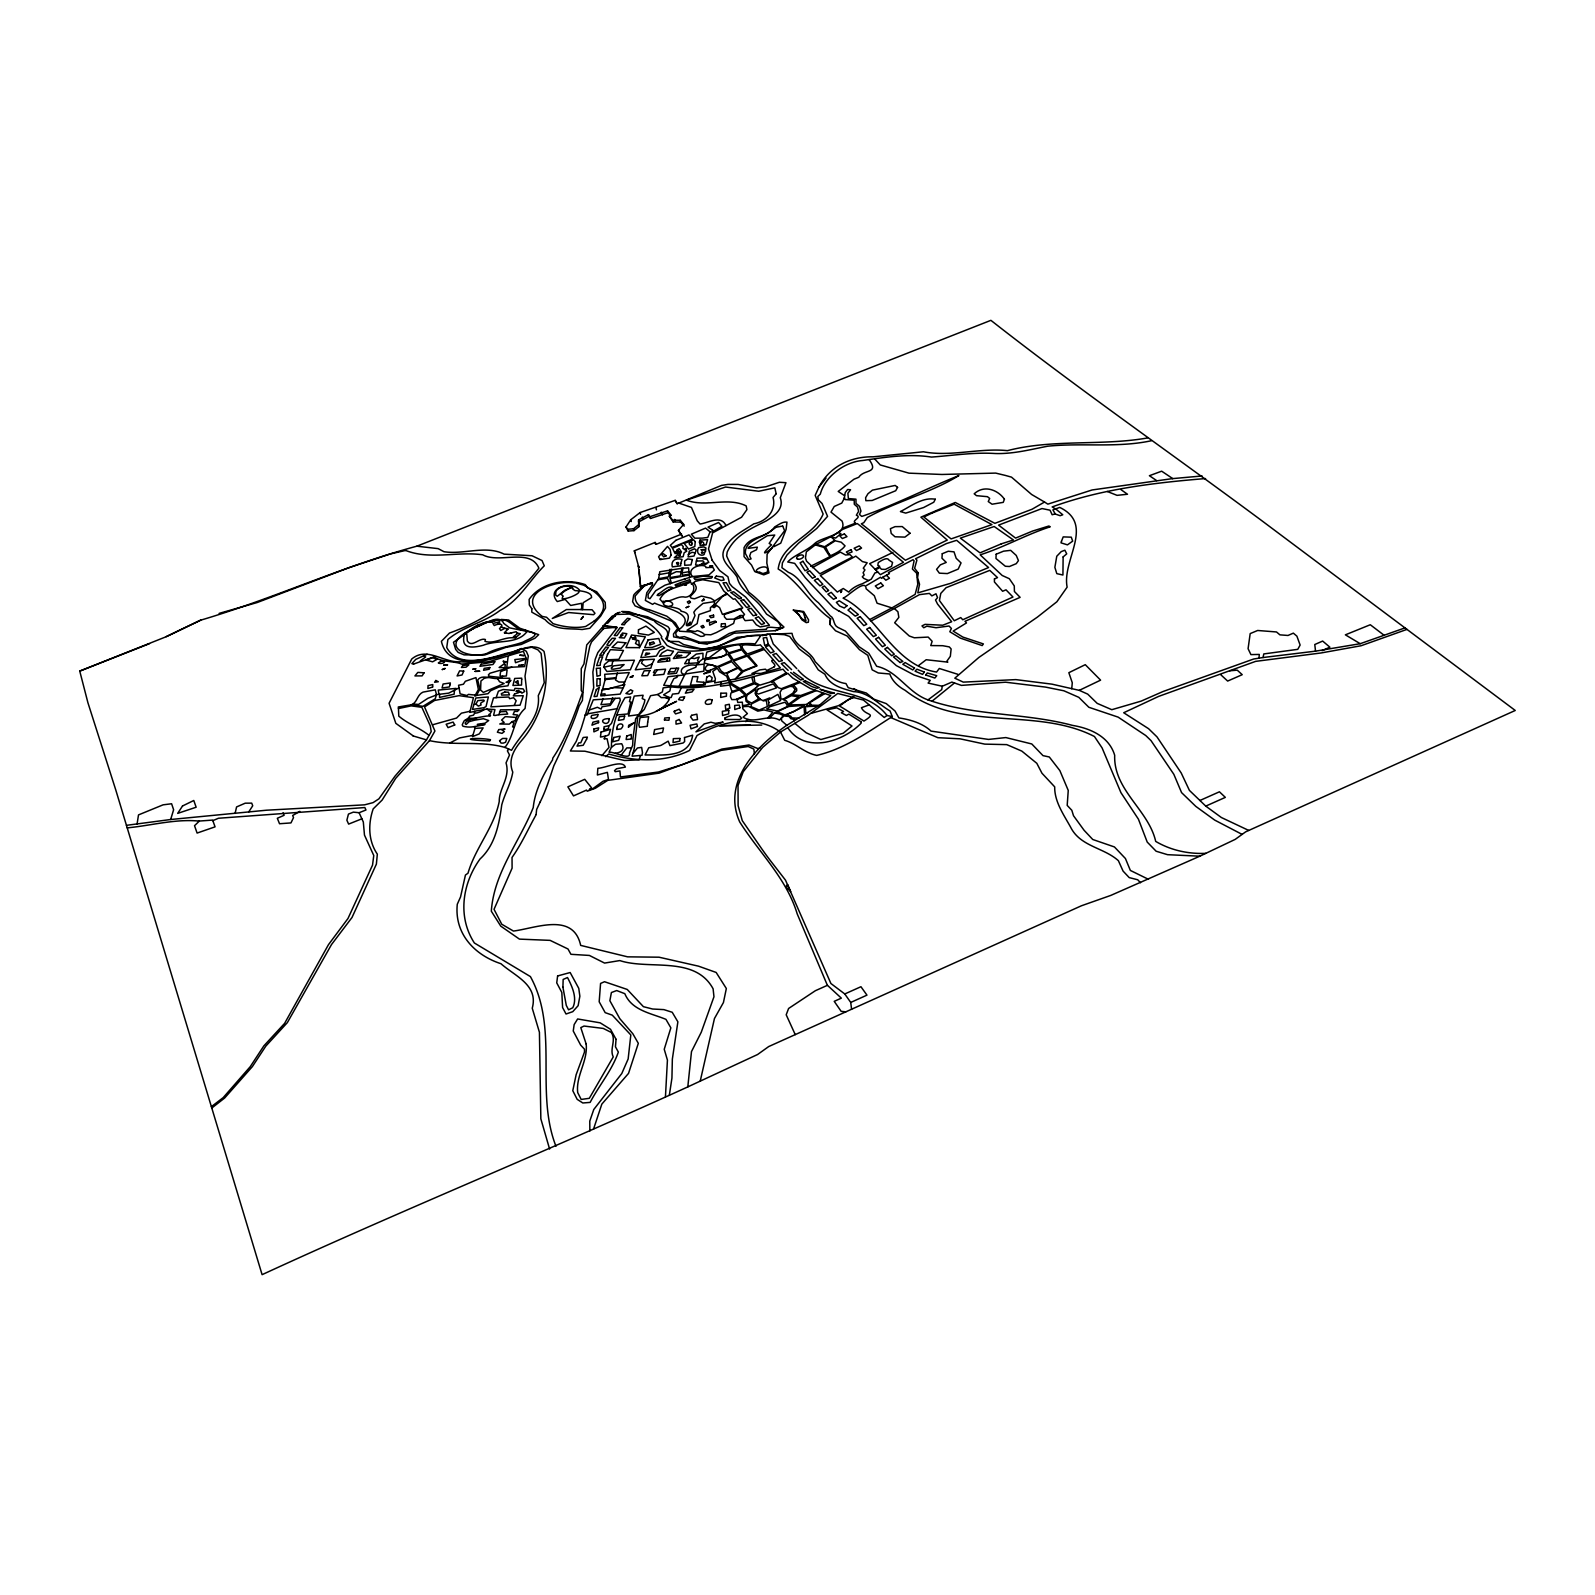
<?xml version="1.0" encoding="UTF-8"?>
<svg xmlns="http://www.w3.org/2000/svg" width="1595" height="1595" viewBox="0 0 1595 1595"><rect width="100%" height="100%" fill="white"/><g stroke="black" fill="none" stroke-linecap="round" stroke-linejoin="round"><path stroke-width="1.5" d="M508.107 656.761L506.751 667.468L524.576 666.59L526.151 658.356L523.379 651.298L488.967 661.706L461.513 664.098C455.951 661.068 441.257 662.463 434.119 656.841L413.524 664.098M695.241 552.887L694.024 556.037L688.083 556.894L689.299 551.192L694.403 548.78L696.158 549.916L695.241 552.887L692.011 552.289L688.163 554.442M729.732 679.988L727.061 674.047L728.676 672.273L738.166 668.165L741.775 671.654L735.435 678.991L714.64 682.919L715.377 678.732L712.786 671.415L717.232 668.185L719.544 671.794L726.662 676.22L728.257 680.307M439.642 694.523L439.502 697.414L454.096 694.244L454.555 689.877M665.454 1096.702L667.428 1060.077L664.238 1049.271L670.857 1027.838L665.932 1019.345C651.019 1013.204 631.72 1010.472 624.821 993.685L616.707 990.555L611.403 992.529L609.868 1000.723L619.817 1018.687L632.836 1033.759L638.319 1043.329L628.53 1073.395L601.833 1104.119L593.519 1129.14M1259.033 658.017L1259.272 654.428L1250.919 654.608L1248.087 648.706L1250.181 633.594L1257.657 630.484L1276.498 631.959L1279.908 634.85L1288.002 635.468L1293.346 633.135L1296.894 636.166L1300.124 645.058L1297.772 649.344L1263.798 653.93L1263.041 657.519L1253.65 659.014L1162.994 691.532L1141.083 701.142L1111.815 709.695L1097.22 703.395L1087.69 694.104L1079.277 690.356L1051.962 684.155L1015.836 679.61L963.28 682.122L954.807 678.194L978.911 657.419L1037.328 617.165L1056.867 601.774L1067.135 587.159C1061.712 559.825 1095.366 524.516 1059.738 507.429L1052.899 509.882L1055.292 514.049L1060.157 515.703L1062.788 514.786L1055.631 508.885M684.654 674.884L668.046 676.739L663.719 685.332L679.031 686.368L684.654 674.884L681.623 672.99C678.234 664.636 699.288 662.962 695.839 667.208L687.266 670.717L684.694 674.406M677.416 503.741L675.183 500.371L640.113 512.553L630.743 519.751L625.978 527.068L628.251 531.075L633.993 530.617L638.758 526.809L638.638 519.87L648.467 514.647L650.601 518.435L668.066 512.693L670.578 515.663M638.758 526.809L638.638 519.87M682.002 572.864L682.66 575.257L689.499 574.16L688.92 571.688L682.002 572.864L683.079 568.219L688.581 567.86L688.92 571.688M670.259 574.599L669.98 577.589L680.407 575.855L681.882 568.298L683.079 568.219M763.287 648.268L760.396 644.839C751.863 647.411 732.903 639.196 747.337 654.03L763.287 648.268L780.374 667.926L761.074 673.389L751.923 673.469L759.798 669.92L765.48 669.182L766.716 670.538L773.894 667.049M1071.74 688.761L1072.279 682.76L1068.849 672.691L1085.278 664.676L1100.59 680.148L1079.277 690.356M516.242 717.451L515.125 721.02A3.03 1.794 -12.6 0 0 511.536 722.176L509.244 724.15L499.773 723.99L504.179 722.455L501.627 720.023L505.276 716.614L516.242 717.451L517.777 715.038L513.131 714.52L514.487 711.37L517.358 711.43L519.153 709.695L500.491 709.835L498.896 714.7L494.948 715.517L493.613 715.218L494.948 709.576L487.093 709.037L474.552 711.191C472.618 716.514 486.635 708.858 483.863 709.296M1156.634 480.593L1149.417 475.709L1161.658 471.183L1172.724 478.58L1092.116 489.964L1047.855 504.14L1044.526 502.026L1032.105 509.224L994.881 523.339L955.285 502.465L920.893 517.179L947.251 540.067L905.402 560.224C889.97 548.241 877.051 535.681 861.32 523.798L863.792 522.682L867.301 517.538C896.829 501.169 930.124 493.194 958.874 475.569C926.894 488.329 894.456 505.137 861.739 516.441L859.486 514.427L860.961 511.118L859.506 506.393L855.997 503.402L855.957 499.175L848.38 498.557L847.882 493.254L850.574 489.745L847.603 489.505L845.23 492.596L844.293 498.298M149.511 643.642L79.75 671.096L87.924 702.757L115.757 789.904L262.098 1274.664C402.997 1209.708 546.746 1151.351 687.804 1086.893L691.492 1051.583L701.282 1032.184L713.962 996.755L713.105 988.8C694.822 955.186 649.065 970.298 619.797 960.569L604.585 963.081L589.392 955.445L570.93 954.308L567.999 948.985L550.115 940.372L519.432 939.116L500.77 926.137L491.32 911.204C493.892 872.724 519.472 841.941 533.248 807.548C534.863 790.841 543.476 774.014 552.528 759.918L552.827 758.064C566.484 737.927 574.16 714.979 582.534 692.489L581.218 690.515L581.258 668.624L583.989 663.879L586.741 644.898L612.221 616.109L614.075 616.089L607.695 623.246M536.119 814.407L536.638 809.462L540.226 801.866M844.293 498.318L841.761 503.103L834.245 506.472L830.995 512.115L842.06 521.067C848.101 535.402 821.824 536.618 814.766 543.476C806.93 550.973 793.871 555.1 787.731 561.978L794.689 563.374L805.335 577.789L833.308 607.615L839.349 611.363M861.24 721.857L861.101 723.233C842.499 742.413 804.697 753.837 787.711 727.579M692.31 576.573C684.993 566.384 706.386 562.816 705.927 567.621L712.865 567.341L714.341 570.033L708.958 574.918L692.31 576.573L664.995 585.186L655.704 590.708L649.943 598.723L648.168 597.846L648.108 594.297L658.595 578.726L659.792 571.768L681.882 568.298M736.431 699.228L745.363 695.4L739.422 689.857L730.909 693.008L730.41 696.676L731.806 699.627L737.169 699.487L737.747 702.478L742.313 702.159L742.791 708.718L747.397 713.583L743.091 717.192C754.196 724.708 767.853 713.503 779.536 720.083L783.444 715.557L780.174 714.022L774.552 713.025L769.428 718.109M829.739 624.283L830.556 618.72L829.739 624.283L835.541 630.783L847.204 636.026L859.446 649.663L867.78 655.326L872.166 669.84L878.287 672.97L889.811 673.987A67.907 38.858 -10.8 0 0 905.162 690.336C959.273 732.863 1035.534 706.226 1094.449 736.511L1102.085 747.915L1120.946 792.675L1138.431 819.192L1147.224 842.08L1156.136 851.232L1167.54 854.681L1199.819 856.196L1235.228 839.369L1245.635 831.852L1515.25 710.473L1261.804 520.688C1171.647 453.718 1079.356 389.718 990.894 320.336L416.853 546.188C343.244 565.886 273.822 598.623 200.791 620.136L166.538 636.584L79.75 671.096M691.552 657.898L694.224 658.615L699.208 657.08L697.533 660.39L698.789 662.742L684.654 663.719L687.286 659.513L689.259 659.552L696.257 654.109L702.956 653.252L702.956 658.815L698.57 662.324M957.977 674.346L939.295 668.484L936.584 672.053C893.439 665.274 877.489 614.912 843.117 598.165C848.002 596.43 865.925 577.988 866.105 588.754L874.319 595.713L877.071 603.209L891.944 607.894L915.131 594.377L917.783 584.249L916.646 573.183L912.4 569.056L914.095 560.762L913.038 559.705L888.415 572.605L889.412 573.642L882.813 577.191L885.823 580.221L889.452 578.267L886.441 575.237M669.342 1095.207L671.934 1078.1L672.352 1059.1L677.875 1021.817L672.213 1012.267L663.879 1009.615L652.614 1009.017L643.423 1006.684L627.234 989.458L604.505 981.722L600.577 983.437L599.182 1001.78L605.183 1012.646L612.281 1015.158L630.822 1034.956L628.151 1058.98L621.791 1073.515L593.779 1109.482L589.771 1121.106L589.851 1131.014M942.246 686.209L941.728 689.618L927.991 699.906C907.655 692.629 897.865 670.977 876.652 666.271L868.757 653.232L859.207 646.812L845.37 631.062L837.873 627.393C832.909 624.961 834.803 618.122 830.197 615.869L818.434 602.711C806.731 594.018 801.448 577.47 788.428 572.386L781.929 567.7L782.427 562.836L786.993 555L798.636 543.097L816.68 528.503L827.566 516.361L822.083 503.522L818.275 499.733L817.816 496.504L820.308 494.091C824.814 476.825 844.174 461.912 862.716 460.496C885.444 457.187 908.552 453.538 931.5 457.067C952.693 455.552 973.847 452.143 995.101 453.518C1013.303 454.116 1030.37 449.531 1047.736 446.201C1082.128 442.712 1117.297 448.075 1151.371 440.738M648.746 639.774L647.69 640.871M702.976 545.37C706.146 542.16 699.408 540.107 701.082 542.938L700.065 545.61L706.067 544.872L707.602 539.628L699.746 540.187L699.726 543.835M818.075 706.087L805.355 706.665L805.814 712.606L807.648 712.905M603.947 667.208L604.445 664.517L608.792 660.948L634.431 660.23L630.344 669.78L606.897 671.475L603.947 667.208L611.902 665.474L612.839 660.769M786.754 673.608L783.005 669.242C746.32 677.536 708.399 691.592 670.697 686.807L669.9 690.954L663.56 694.822L669.581 697.613L671.176 697.474L672.532 694.104L678.573 693.466L681.244 687.983M721.199 682.7L720.481 686.209L729.792 685.013L732.145 692.15M705.389 658.635L706.824 652.096L713.443 650.182L736.092 644.918L740.1 644.878L741.276 649.085L728.716 652.853L724.509 647.829M700.225 1081.131L714.46 1018.507L723.432 1002.537L726.343 988.521L716.155 972.452L698.53 966.171L659.034 957.199L627.593 956.841L580.68 945.396C573.363 911.901 535.86 928.19 513.45 931.061L501.767 924.243L494.031 909.329L512.095 868.178L512.035 857.432C521.485 844.174 528.443 828.423 536.099 814.746M235.103 813.41L236.578 806.93L245.231 803.182L251.711 803.142L252.728 805.754L248.66 812.034M689.459 577.809L689.499 574.16M602.132 690.117L600.737 695.859L620.196 694.104L624.881 684.375L607.396 689.199L602.691 688.9L602.132 690.117L613.836 687.585L622.548 688.043M670.059 569.295L668.425 576.832L658.595 578.726M633.235 753.119L637.462 747.955L641.649 747.397L642.466 752.621L642.027 755.292L632.099 756.209L634.272 748.434L637.801 716.275L644.24 709.476L650.561 695.699L657.698 694.483L662.384 691.951L663.141 687.904L670.697 686.807M773.655 546.786L780.733 543.177L786.096 529.361L786.973 522.123C782.686 521.366 778.32 524.974 774.652 526.928C766.936 538.372 750.627 535.182 744.048 547.643L744.048 556.635L751.564 565.128L754.734 571.548L763.746 574.858L768.969 572.884L766.836 563.115L767.115 554.163L784.6 530.736L782.766 526.191M487.093 709.037L489.765 711.25L491.758 710.991L490.044 713.882C486.196 715.577 492.277 714.241 489.924 716.334C487.95 714.261 465.899 721.957 469.508 716.135L473.456 715.158L474.493 713.463M608.652 726.144L611.463 723.432L620.295 700.285L619.737 698.092L593.28 699.846L587.06 715.019L584.747 715.198M794.131 720.86L794.47 719.524L790.861 718.707L789.086 716.494L784.202 715.916L781.45 718.029L781.63 720.761L786.813 725.306L819.651 705.07L830.756 695.579L810.3 688.502L792.715 678.054L787.83 673.329L771.382 681.962L773.774 681.962L778.2 687.585L781.211 688.741L799.175 681.843M602.691 688.9L605.143 679.57L604.684 674.306L629.247 672.572L623.186 685.072M691.373 584.308L695.44 581.318L702.717 579.743L718.827 582.614L723.711 590.928L733.321 599.241L735.016 598.803L742.732 607.894L740.658 609.669L744.526 614.434L742.512 616.767L745.124 620.654L752.661 619.996L756.369 624.821L760.157 626.935L769.428 625.28L745.543 596.949L732.264 586.741L729.473 583.391L727.938 576.772L719.664 570.532L712.148 560.284M671.714 569.136L670.259 574.579L676.38 571.668L681.364 571.947M632.138 702.518L629.467 701.66L630.623 696.935L625.021 697.693C615.929 712.347 611.304 729.992 611.443 747.277L609.011 752.202C614.753 751.584 630.882 761.034 629.467 753L632.677 745.244L632.956 738.625A40.692 9.171 82.5 0 0 633.115 737.269L635.627 718.847L641.389 710.632L644.38 702.597L644.938 699.866L642.207 698.57L643.124 695.241L634.212 696.098L628.51 716.035L637.621 714.799M666.889 661.187L667.647 658.536L658.715 660.45L657.798 662.224L669.82 660.968L669.661 657.858L660.729 658.835L659.971 660.29M617.424 672.851L616.009 677.716L605.023 678.772M630.663 702.637L628.011 713.922L616.747 714.979M688.641 663.679L689.259 659.552M126.444 825.333L170.665 819.511L173.616 809.742L171.602 803.76L163.089 804.837L138.506 814.905L137.09 823.937M641.27 659.832L639.755 661.028M640.472 755.651L639.097 759.838L624.482 760.496L584.867 751.205L570.372 750.986L576.254 741.376L581.278 728.257L593.699 687.744L592.861 672.053L595.194 659.333L597.846 652.554L617.265 627.353L603.887 625.519L613.377 616.109M612.62 697.653L610.426 703.834L600.936 704.651L603.129 698.65M496.145 697.653L498.418 691.173L503.143 689.518L514.148 690.456L514.946 688.362L523.12 688.861L524.715 691.452L522.004 693.107L518.554 690.436L515.943 691.273L521.565 692.389M642.885 659.513L641.509 663.221L645.915 666.531L652.076 663.939L654.428 659.213L640.253 660.051L635.269 669.82L650.88 668.126L652.076 663.939M580.999 609.629L592.044 609.729L594.975 613.278L593.599 614.693L568.598 612.54L552.309 618.461L566.384 609.549L581.039 609.529L581.816 607.476L581.497 603.309L570.651 605.482L565.208 599.401L557.293 601.554C545.031 587.857 572.605 579.463 580.062 590.888C583.929 591.366 592.263 592.802 591.566 597.587L583.172 602.711L582.594 609.629M604.226 738.804L605.303 736.112M777.722 621.512C788.149 633.594 766.697 623.386 766.437 629.267L736.132 631.221L729.214 633.454L718.069 640.073L711.729 641.868L700.045 642.287L684.355 636.664L679.35 637.422L676.22 635.847L675.742 632.856L678.991 628.948L675.443 623.007L666.83 616.208L649.285 609.709M514.387 705.07L516.162 700.743L513.61 697.713L509.622 698.69L508.805 697.035L498.099 697.434L493.493 697.932L490.861 706.864L520.05 705.189L523.26 695.699L513.311 695.879L514.587 693.965M633.315 639.176L636.106 638.259L635.089 636.824L632.338 638.837L638.877 640.791L639.416 647.65L625.958 647.59L631.54 635.029L645.337 636.804L639.416 647.65M621.312 754.953L626.835 747.876L630.783 747.915M677.855 675.263L676.978 677.337L673.768 678.672L670.199 685.89M703.435 557.951L703.036 558.868L706.944 559.267M604.326 695.54L605.063 693.805L601.355 694.204M636.804 640.512L635.468 643.463L638.299 645.098M754.096 677.357L754.874 682.481L759.958 685.112L769.627 682.182L786.255 672.851M826.031 478.061L818.973 487.073L815.165 495.387L823.14 514.029C813.629 536.897 781.65 542.679 778.181 568.996C799.255 581.776 810.619 604.804 830.457 618.76M614.434 616.627L616.966 613.517A14.714 12.202 -36.1 0 1 619.179 612.52L620.116 612.241M804.638 714.859L804.059 706.485L785.478 715.318L790.522 716.035L792.057 717.929L798.896 718.189M816.221 690.635L800.61 696.995L789.166 704.97L788.409 706.505L804.219 705.389L793.752 711.629L784.939 714.899L777.403 711.829M676.4 668.265L670.697 668.464L667.886 674.087L676.42 673.309L678.732 668.006L676.4 668.265L674.665 671.774L668.963 671.914M657.359 670.02L653.471 675.383L663.839 674.366L665.554 669.222L654.827 670.04L653.412 672.611L655.086 672.572M475.31 695.101L468.452 694.383L466.976 695.54L460.118 693.845L458.562 685.252L463.407 684.235L465.361 681.264L475.948 677.596L478.38 689.518L474.772 696.078L476.526 695.4L479.975 688.9L477.702 680.108C482.069 672.751 495.547 681.583 501.229 677.396L502.923 676.3L500.072 675.841L500.531 671.734L504.199 670.139L503.661 669.262L489.964 673.23L488.389 674.904L489.226 676.3L501.069 677.456M615.172 698.351L610.167 705.429L602.013 706.784L601.155 709.077L597.407 707.283L588.934 710.154M605.681 756.688L608.752 753.996C634.85 761.672 664.597 762.809 689.558 750.447L696.995 735.554C721.917 720.741 755.591 714.002 780.513 732.045L784.72 740.299C796.383 743.749 804.578 752.96 816.7 755.412C844.652 748.972 868.577 731.686 892.243 716.574L890.09 711.011C878.366 704.133 868.139 692.011 853.544 691.632C843.057 688.721 829.898 685.75 824.894 674.266L818.255 669.84L810.001 657.04L799.075 648.806L789.684 636.445L784.321 634.67L769.548 633.853L773.236 643.961L796.742 668.624M620.854 635.508L622.509 633.036L626.835 633.693L624.323 638.04L619.259 637.621L623.107 634.95L621.233 634.79M652.455 584.787C654.249 578.128 635.029 591.785 633.674 595.274L632.617 601.634L635.069 605.881L672.253 621.452L677.676 628.47L673.469 634.012L673.648 636.883L690.735 640.034L699.188 643.164L707.402 643.742L718.547 640.991L734.039 633.215L775.29 630.663L784.002 627.074C771.681 615.969 762.111 601.833 748.753 592.243C742.154 579.503 731.985 569.315 726.642 555.897L727.2 552.049C734.976 535.382 750.647 528.683 766.098 520.987C774.273 515.863 784.301 509.024 780.294 497.72L785.956 482.687L779.397 482.268L765.879 486.774L756.568 487.851L738.126 484.441L727.918 484.401L721.438 485.418L678.613 503.183M652.435 584.807L646.812 592.702L645.357 600.418L652.634 604.365L654.548 603.07C664.776 608.154 698.889 614.115 679.191 629.507L679.41 631.201L691.074 631.959L700.723 636.405C709.416 636.385 701.222 631.341 697.174 630.643L695.28 631.58L687.066 630.204L697.155 623.605L698.989 614.534L710.413 610.626L710.393 607.615L714.221 604.605L714.52 601.614L702.956 603.408L695.679 609.689L693.805 612.261L695.021 615.57L690.974 624.742C678.154 629.686 698.052 613.975 680.985 611.224C680.447 605.621 655.286 608.014 666.271 600.876C670.259 600.278 676.858 605.083 669.262 606.399M614.613 616.527L615.63 614.474L629.467 614.055L637.322 617.165C646.713 621.133 656.741 627.951 661.825 636.844L661.207 637.761L667.049 645.516C695.54 660.35 725.486 640.692 755.153 643.921L760.735 635.767M211.796 1108.027L224.596 1098.058L252.389 1066.577L265.787 1046.16L287.359 1022.594L331.521 944.539L351.997 917.504L376.38 864.131L377.337 854.162C368.166 840.705 368.026 823.857 373.19 808.884L382.142 800.052L395.68 778.36L429.474 740.618L434.937 731.008L424.549 706.944L434.558 700.484L459.081 695.639L473.436 697.693L469.827 712.367L474.493 711.47M426.344 740.08L431.208 731.567L430.251 725.845L421.838 707.303L411.171 705.867L398.471 708.559L398.79 716.155C408.121 724.03 419.505 727.759 429.055 735.355M504.877 747.457C514.308 735.953 513.71 718.228 525.074 708.479L526.948 693.426L525.014 676.16L528.324 656.043L526.33 651.298L521.465 648.487C502.385 657.16 481.75 663.341 460.337 661.785C443.49 662.982 426.942 646.154 411.729 659.034L389.08 703.255L395.819 723.332L413.384 736.013M498.856 729.573L505.057 729.055L501.986 729.972L504.359 731.547L502.046 733.381L497.361 732.225L498.796 729.593M735.435 678.991L743.429 671.435L757.107 665.813L748.294 655.405L764.284 649.404M868.557 580.54L862.317 583.77A19.18 11.005 -20.8 0 0 848.759 592.104L843.257 588.495L837.315 592.044L820.368 575.536L855.797 556.137L862.476 561.619L867.162 562.756L863.274 568.179L864.929 569.913L863.094 572.745L864.191 574.938L862.297 576.832L863.732 578.347L868.557 580.54L871.289 579.184L874.957 572.904L877.908 572.166M773.934 667.029C777.921 664.537 768.012 660.629 773.276 659.911M786.754 725.346C755.97 746.241 721.857 781.949 739.681 821.884C759.08 852.547 786.475 878.307 797.181 913.815L827.386 985.331L815.364 990.714L788.608 1008.479L786.195 1014.779L795.247 1034.617M612.4 618.84L614.494 614.733L618.362 612.58M699.627 565.208L708.858 562.397L706.106 557.891L697.015 558.19L695.56 565.009L699.587 565.268L704.073 562.237L702.936 560.882L696.377 561.061M665.952 697.832L668.624 698.849L669.581 697.613L661.247 697.633L657.698 694.483M818.973 487.073C829.579 466.597 850.534 456.389 873.043 456.828L923.445 451.784C950.7 457.027 979.41 447.756 1007.442 450.647C1053.258 438.784 1101.367 446.121 1147.563 437.947M540.246 801.846C545.889 790.661 549.737 777.822 553.844 765.759C563.155 746.261 572.525 726.064 579.085 706.067L582.414 700.404L584.508 671.993L589.831 646.095L591.486 642.007L603.747 628.51L602.99 626.137M776.147 493.832L773.057 497.481C776.566 510.739 766.338 521.445 753.797 523.838C742.752 531.275 730.63 536.478 724.25 549.079C718.767 561.101 731.945 568.358 737.149 577.151C740.06 590.509 753.478 596.689 761.234 606.618L766.577 614.115L777.343 621.233M678.433 530.377L682.062 535.96L678.433 530.377L683.657 524.336L680.228 520.269L672.711 520.189L669.322 516.142L671.336 515.345L667.567 510.878L650.102 516.64M954.508 682.939L932.058 701.182M508.725 749.112L507.409 750.886L509.523 754.993L506.034 762.908C510.5 777.543 498.976 788.468 499.235 801.507C494.251 827.067 475.25 847.942 467.993 873.223L465.441 875.037L460.536 896.968L457.286 904.245C454.236 933.872 474.652 955.106 500.95 963.719C515.364 976.399 538.592 985.012 532.251 1008.219L539.429 1032.284L540.845 1118.813L549.597 1149.038M698.789 662.742L696.018 665.255M642.506 585.704L642.825 587.339L635.189 595.972C634.471 604.086 642.107 608.772 649.245 609.709M594.018 621.153C613.975 605.502 598.763 592.961 583.491 585.106L575.815 583.032M601.973 628.57L616.487 627.254M516.939 632.936L520.269 633.713L515.125 638.02C504.678 636.066 494.43 644.639 484.94 641.29L485.418 639.515C479.357 637.282 471.841 648.328 467.335 640.971L466.817 634.431L465.541 633.574C473.496 625.499 485.319 621.412 496.364 620.136M747.975 719.445L745.762 721.658M601.853 755.691L609.011 747.397L607.077 738.764L604.306 738.764M474.991 728.357L472.499 736.631L479.298 733.879L483.125 727.918L474.991 728.357L474.213 726.642C469.747 727.36 466.996 727.141 462.969 726.243L462.211 724.868L464.005 721.02L468.99 717.591M459.061 687.884L448.673 693.147L436.472 694.642M516.142 636.963L513.311 636.844L517.378 633.634L516.142 631.72L509.044 633.494L504.339 632.776L508.147 628.968L504.877 628.29L500.75 630.484L499.514 628.55C505.675 623.765 498.358 623.147 494.271 625.559L492.875 623.386L499.833 621.99L498.497 620.096L483.325 623.027M776.127 527.227L768.212 532.929M767.773 717.949L772.957 712.088L763.985 709.915L757.745 711.151L748.673 706.406L743.051 706.585M722.694 596.251L715.198 604.405L719.624 607.695L722.435 614.414L741.017 608.333M776.147 527.227L782.647 526.051M637.801 716.275C649.564 715.338 663.301 710.393 669.182 699.587L668.624 698.849M882.872 577.25L881.557 578.327L880.5 577.25L866.544 585.465M625.978 527.068L627.732 529.261L633.494 528.802L638.259 524.994M420.302 660.888L425.706 656.941L423.433 656.004M211.377 1106.671L223.18 1097.639L250.255 1066.656L263.873 1045.861L284.628 1023.352L328.47 944.659L347.989 918.481L372.532 865.128L373.768 855.498L364.477 835.102L363.321 822.003L359.094 812.732L353.352 812.134L348.448 814.088L346.873 820.209L348.627 824.097L361.866 818.813M918.6 665.534L926.197 659.732L947.809 662.124L946.932 661.108L950.341 656.323L951.138 648.966L949.304 646.912L942.665 645.696L930.742 645.576L932.158 641.33L928.19 637.083L914.334 637.781L909.309 636.026L894.675 622.768L898.842 617.365L897.925 611.782L894.376 608.532L871.029 621.013M812.393 567.641L840.346 552.109L845.589 555.02L849.975 554.601L852.368 557.054L819.85 573.801L806.572 561.181L805.475 558.071L806.312 551.85L816.142 544.274L830.855 536.737L834.743 540.187L824.715 546.746L816.142 544.274M639.136 521.665L648.966 516.441L650.601 518.435M754.256 674.286L736.431 678.872M468.252 631.082C438.784 647.351 469.369 659.453 486.774 653.491C498.118 647.271 511.716 646.354 523.1 642.067C526.29 640.014 541.682 635.009 531.454 632.238L509.602 627.872L503.821 623.466C501.508 617.644 494.57 618.9 490.024 621.093M611.443 747.277L615.57 744.247L621.711 743.749C625.36 749.849 620.774 752.621 615.271 753.259M892.243 716.574L886.999 715.477L884.248 717.471L863.473 700.085L837.754 693.486L808.087 715.338L780.513 732.045L762.649 747.397L743.23 771.741L738.026 785.557L738.126 805.674L742.273 820.628L761.932 849.078A246.268 47.252 67.5 0 0 771.262 861.759L785.498 880.141L830.915 983.517L844.772 993.964L850.733 1002.438L851.59 1009.256M722.176 648.168L708.738 657.997L702.956 658.815M743.29 615.55L740.379 615.451L733.72 619.119L726.542 619.299L724.449 616.946L724.21 614.534L740.838 608.991M788.389 706.525L774.552 713.025M468.531 630.862L488.509 621.671M475.689 627.333L484.063 623.386M722.714 596.251L727.24 594.177M593.958 621.213L585.744 626.436C575.097 628.749 562.178 626.576 553.066 623.625L546.567 617.265L542.24 616.428C514.029 594.397 554.641 579.444 574.599 582.953M767.534 533.328C758.901 538.432 744.406 541.602 745.403 553.505L748.673 559.606L751.086 558.868L749.67 556.037L750.886 552.488L756.528 549.737L757.326 547.145L748.075 548.361L748.793 547.264L767.354 535.741L774.731 535.043L769.169 543.436L771.501 544.832C763.008 552.687 761.293 556.715 772.319 547.902M831.055 536.897L835.68 538.073L840.924 533.607L838.412 532.451M299.8 811.357L292.663 815.524L293.52 817.617L290.968 822.92L279.524 823.738L277.331 818.275L284.089 815.304L283.033 812.732M466.498 632.278L463.686 634.072L464.105 635.707C461.055 649.165 472.579 648.029 483.145 645.297C497.68 639.455 517.577 644.819 527.147 631.321L525.652 630.344C515.444 631.042 511.058 619.338 501.189 619.737M484.521 623.127L487.771 621.811M678.613 502.983L691.452 507.449L697.234 520.807L700.045 524.017C708.26 523.02 720.92 514.567 725.984 525.533M411.271 704.811C417.272 702.936 416.973 694.642 423.074 692.11L435.275 689.837L436.492 694.722L435.275 698.73L422.994 706.306L411.271 704.811L398.271 706.984L398.471 708.559M839.269 611.084L848.66 616.368L878.386 649.464L896.33 665.613L914.075 674.984L930.244 680.367L928.091 683.079L942.306 686.229L951.856 682.082L961.426 685.391L1005.548 682.201L1045.463 687.086L1063.905 690.794L1078.798 697.334L1088.867 707.283L1118.135 717.132L1145.728 735.514L1150.992 740.578L1173.84 774.313L1181.576 792.615L1195.791 806.372L1214.692 820.089L1242.106 834.384M478.321 624.961L453.478 642.247L455.652 649.364L458.164 652.415L464.105 654.867L484.681 654.987L505.854 647.411L521.346 644.42L534.903 638.259L538.711 634.65L519.771 628.191L508.626 619.996L501.149 619.438M869.833 619.518L891.944 607.894M875.117 569.315L879.722 566.285L877.828 565.348L878.287 562.557C880.759 561.041 887.418 556.336 889.053 560.164L892.562 562.437L891.585 566.305L885.365 569.435L881.417 569.236L879.822 567.541L875.575 569.794M511.915 667.188L503.561 669.262M449.83 742.991L459.579 737.927L472.718 735.395M810.659 566.285L829.898 556.675L823.877 547.384L815.224 544.872M524.536 648.547L531.733 647.251L537.894 649.823L541.124 653.372L544.254 682.66L538.273 695.659C540.904 717.85 521.784 732.544 511.517 750.308L505.196 747.497C480.254 740.359 454.555 746.161 429.474 740.618M658.755 709.994L676.599 701.341L656.402 711.011M200.771 620.056L166.199 636.624M892.921 552.408L869.634 563.673L880.36 574.659L903.468 562.297C887.558 549.478 873.701 536.02 857.293 523.559L842.798 529.321L832.231 536.259M474.074 628.091L469.209 630.663M662.882 601.235C670.977 602.531 677.875 595.234 685.232 597.168C692.429 597.188 697.693 586.003 690.117 582.295C679.869 587.219 665.454 587.877 659.971 599.182L663.361 603.169M687.804 1086.893L757.585 1054.514L768.71 1046.559L1081.41 905.781L1110.738 895.433L1199.819 856.196M844.772 993.964L860.941 986.727L866.962 995.14L850.733 1002.438M1406.969 629.387L1361.053 645.756L1321.158 652.953L1255.644 661.367L1158.648 696.397L1123.697 712.746L1148.579 728.696L1156.993 736.89L1181.217 772.997L1189.411 790.382L1205.76 806.113L1225.339 797.38L1219.437 791.798L1199.918 800.491M1321.996 650.66L1329.891 647.191L1322.654 641.07L1314.778 644.52L1315.536 651.159L1360.236 643.702L1404.976 627.892M894.376 608.532L919.398 594.656L929.407 593.4L931.859 595.892L935.986 593.779L937.541 597.646L935.527 599.999L937.541 604.046L951.677 621.731L942.745 625.22L925.04 624.363L921.99 625.898L923.784 627.752L926.815 626.197L936.026 627.732L949.065 626.018L951.417 628.47L949.822 631.74L960.369 638.12L982.181 645.576L983.397 643.921L962.822 637.063L953.152 631.082L966.49 622.927L964.975 621.312L1020.122 597.347L1014.42 591.506L1014.28 585.923L1009.336 578.726L1002.198 575.476L980.187 554.841C1004.571 547.045 1026.103 534.604 1050.268 526.789L1048.892 526.011L1032.523 531.075L1015.576 538.113L998.59 525.114L1041.994 508.546L1050.028 510.201L1052.142 514.746L1055.212 513.909M728.895 681.723L729.613 683.677L738.664 689.419L731.826 691.492M212.833 820.667L218.415 818.255L364.856 807.548L365.973 809.981L359.094 812.732M760.376 747.696L758.123 748.673L748.992 745.005L721.877 749.072L681.504 764.882L658.356 772.04L620.455 776.964L619.897 770.923L615.231 771.701L614.534 770.644L616.547 768.77L625.38 767.095C622.608 759.36 605.422 768.012 597.846 768.312L597.387 774.991L607.376 772.359L608.473 779.437L603.089 781.231L592.323 789.046L589.293 789.505L591.566 787.83L584.727 779.317L567.88 786.853L573.502 795.905L586.521 790.083L587.219 791.2L595.354 788.269L607.735 780.374L659.094 773.156L721.259 750.348L748.175 746.5L753.857 749.112L754.415 753.897M843.117 527.925L855.578 523.14C850.554 520.847 862.576 517.318 856.355 515.205L858.648 511.297L857.452 507.011L854.302 504.279L854.202 500.192L845.131 499.554L844.373 497.66M737.169 699.487L745.463 695.779L746.081 701.321L749.949 704.272L742.911 705.648M427.181 654.269L415.717 659.393L411.869 663.64L413.623 664.138M674.605 552.169L678.154 550.694L678.732 552.109L675.144 553.605L672.452 548.221L681.424 544.493L683.318 546.706L682.82 548.261L686.847 551.112L684.175 552.727L683.119 556.715L674.306 557.692L677.436 554.98L676.719 552.947M775.29 630.663L783.125 627.712M763.068 700.624L766.397 700.763L767.295 706.585L759.14 710.054L751.006 706.585L751.524 703.874L760.476 699.408L756.269 695.121L758.821 698.71L751.604 703.116L746.958 700.584L746.34 697.912L747.078 695.101L756.03 689.16L755.113 693.606L758.821 698.71L763.068 700.624L769.727 697.892M726.602 593.42L714.819 600.956L710.852 598.245L701.421 596.111L694.702 598.743C682.72 597.826 699.746 592.443 695.54 585.624M639.057 569.874L640.771 588.256L638.339 565.727L638.857 567.561L634.351 550.793L655.126 542.44L656.522 544.174L681.563 534.126M571.827 587.159L564.77 590.27L557.293 596.251L555.638 595.075L555.917 591.286C559.047 586.322 567.282 585.046 572.087 587.04M669.322 516.142L673.21 522.004L680.706 522.103L682.999 524.815M465.361 719.923L476.526 718.627C474.054 717.591 461.453 722.256 466.179 724.509L469.149 721.658L474.552 720.182L483.405 718.707L488.668 720.541L485.079 723.173L477.284 724.369C476.945 725.645 496.783 722.535 474.213 726.642M436.292 695.021L427.899 698.291L418.548 704.432L413.185 704.073M854.481 697.075L848.022 699.726L839.628 706.047L863.952 721.06C877.689 712.327 865.587 716.374 861.42 707.721L869.434 704.791M518.634 649.763L522.422 649.125M405.569 550.454L390.296 553.943L348.787 567.74L257.134 602.551L219.113 613.397M499.574 711.809L506.293 711.47L507.708 714.062L498.896 714.7M699.248 542.3L700.105 540.147M713.882 668.604L716.135 667.169C705.05 658.416 700.006 676.439 713.324 668.764M506.034 628.53L507.768 629.168M853.385 696.816L838.412 705.708L810.858 713.424M514.607 693.945L518.634 692.649M800.092 682.5L791.858 685.631L794.25 685.87L796.663 688.781L796.702 690.755L792.356 694.862L800.73 695.5L815.304 690.196M659.832 559.247L661.666 559.327M782.288 660.569L779.098 661.546L772.778 654.648L776.187 653.452L782.268 660.549M432.743 724.748L456.549 718.069L461.414 713.184L470.286 711.211M652.156 583.192L640.253 586.402L652.415 583.052M762.27 635.647L768.551 634.132M510.041 633.275L511.556 632.936M768.212 634.312L737.129 637.322L718.169 646.533L702.498 649.165L683.657 644.559L678.772 641.589L668.445 641.31L667.069 639.495L669.621 628.869L667.946 626.675L647.61 616.727L622.529 611.762M740.02 644.878L742.273 644.44M526.131 659.074L515.524 662.722L514.826 659.592L526.151 658.356M490.941 621.312L495.387 620.455M488.768 677.277L484.202 678.314L480.932 681.005L480.593 690.037L483.345 692.409L504.14 683.497L499.554 681.743L497.54 678.453M824.615 693.705L810.041 702.478L811.217 705.169L819.172 705.389M714.56 681.025L705.249 682.76L705.209 684.853L698.231 686.129L679.031 686.368M689.279 575.037L670.04 578.566L671.455 583.311M621.751 611.483L628.988 611.722L654.209 620.654C657.22 626.376 673.15 628.031 665.733 638.718C673.748 645.477 687.704 647.63 698.411 648.866C720.761 650.78 737.329 633.016 759.998 635.627M1055.491 508.885L1052.162 506.931C1101.248 489.027 1153.663 482.806 1205.561 478.56M657.977 579.723L667.428 578.287L670.259 583.81M742.811 617.105L734.737 619.358L733.62 623.446L716.354 632.557L710.792 634.81L704.99 634.531M696.915 664.836L704.093 664.178L703.854 671.236L685.81 673.927M127.221 827.865C151.126 825.612 175.251 818.694 199.315 821.106M1263.041 657.519L1315.536 651.159M669.222 572.804L659.134 574.559M605.143 679.57L616.009 678.433L615.53 679.968L618.78 682.022L624.781 682.042M1172.365 478.64L1202.092 475.968M502.764 676.28L506.373 675.961L507.11 669.86L504.12 670M617.205 708.639L587.359 713.862M170.665 819.511L266.584 810.2L364.617 804.837L373.09 802.624L378.912 798.836L394.962 776.207L426.523 739.901L413.025 735.913M1229.785 670.777L1237.241 670.159L1242.226 674.685L1227.652 681.065L1220.753 674.725M763.846 635.249L767.195 634.451M508.067 653.531C487.432 659.533 448.354 671.216 441.376 641.35L449.511 633.036C486.176 619.817 515.484 598.564 538.891 568.179C530.198 547.524 499.355 563.972 482.727 554.801C457.286 551.152 429.793 560.304 404.971 550.175M509.124 680.487L510.958 680.407L509.044 682.401M750.348 725.087L719.524 725.745L761.772 725.067M511.536 722.236L514.128 722.774L512.533 726.901L513.949 727.041M699.188 643.164L707.402 643.742M1205.8 853.345C1188.315 854.122 1170.81 850.314 1155.697 841.402C1148.599 809.841 1113.43 790.203 1114.686 755.292C1109.183 736.571 1090.302 728.317 1072.578 725.406C1025.027 712.686 974.704 716.135 927.991 699.906M772.299 634.132L792.017 633.335C794.39 646.972 810.041 649.863 815.185 661.686C824.256 670.638 832.371 681.823 845.968 683.557L848.201 687.684L866.324 693.028L873.741 699.128L886.262 703.614L895.014 710.991L898.902 717.929C910.187 719.564 922.648 723.213 931.041 731.108L988.501 739.422L1005.847 737.568L1031.786 743.968L1042.99 755.631L1049.311 756.987L1059.858 770.604L1068.251 790.422L1067.195 805.395L1071.82 810.3L1073.515 815.743L1084.102 830.297L1092.754 839.488L1114.427 846.945L1125.432 858.529L1130.357 870.431L1148.48 879.323M504.618 632.816L505.854 632.936M845.868 1011.828L841.163 1011.35L834.225 1001.341L841.343 998.151L827.326 985.212M616.089 627.672L603.07 625.938M416.853 546.188L438.146 548.64L443.988 551.711C463.706 554.861 485.917 544.852 504.12 554.143L532.052 555.758L542.021 560.543L544.274 565.806C529.66 580.201 518.973 600.976 499.973 610.466C484.003 622.708 463.248 626.436 447.876 639.535L446.74 647.53C458.044 668.883 488.628 658.575 507.15 653.133C518.634 651.338 533.727 641.27 544.035 651.418C550.634 681.982 542.459 715.637 522.502 739.442C514.547 748.553 507.609 759.34 512.773 772.1C510.938 783.723 504.758 793.612 501.747 804.897C499.195 823.877 495.248 844.951 480.055 858.967C462.351 883.371 457.286 916.806 474.393 943.004L530.397 976.579C559.307 1029.094 534.664 1091.897 555.977 1146.287M500.77 678.234L509.802 678.274L509.064 680.706L506.034 682.301L509.024 682.441L507.968 685.77L498.896 687.026L490.602 690.755L487.99 693.685L476.506 695.44M1107.309 491.499L1117.038 495.347L1127.505 494.251L1121.066 489.705M789.166 704.97L806.392 704.492L822.681 693.067M501.109 626.935L504.877 628.29M890.947 717.65L937.88 737.688L959.971 738.804L984.773 744.127L1006.724 744.626L1012.187 746.938L1021.817 751.105L1036.81 763.307L1041.974 773.236L1054.694 786.853C1054.435 801.707 1063.725 814.686 1070.644 827.227C1080.333 846.646 1103.72 847.443 1118.394 860.702L1123.079 871.089L1129.22 877.609L1137.694 879.762L1140.525 882.733M1248.765 830.437L1221.371 817.517L1205.76 806.113M630.882 636.903L632.717 637.92M1044.526 502.026L1031.606 494.47L1011.509 477.144L1005.309 475.41L995.679 473.097L941.887 474.473L908.971 473.157L880.3 464.962L874.798 459.081M853.823 688.581L856.575 690.196M1360.236 643.702L1345.382 634.83L1370.284 624.742L1383.922 635.129M900.078 662.543L893.579 657L895.752 655.764L902.89 661.466L900.098 662.543M794.689 723.233L806.153 732.763L820.847 739.542L843.217 733.241L852.009 726.004L826.968 709.815L836.757 707.821L843.556 711.47L841.362 712.766L846.407 715.477L848.859 714.121L861.28 721.917M886.999 715.477C864.649 686.548 821.904 697.493 798.118 670.099M759.838 572.326L762.948 573.562L767.095 572.246C770.784 562.935 754.894 567.88 756.249 571.728L759.838 572.306M790.641 672.492L800.61 679.968L803.441 679.311L793.473 672.213M497.341 622.469L499.833 623.924M844.553 495.706L838.212 491.439L854.003 479.198L858.788 477.264C864.031 468.99 879.443 473.914 869.155 459.659M791.599 669.641L784.281 662.623L781.251 663.56L788.169 670.398M694.004 583.232L695.32 585.106M829.061 553.924L830.656 555.638C835.8 553.425 842.28 549.916 845.051 545.869L841.203 542.2L835.182 540.805L825.572 546.925L828.882 553.644M706.745 563.793L704.91 564.49M677.038 503.781L675.183 500.371M723.053 648.088C735.235 658.097 710.612 657.698 704.89 658.735M712.148 560.264L708.499 548.959L712.606 532.889L741.575 517.239L746.919 509.622L746.161 505.894C727.539 496.623 705.867 507.688 686.448 500.152L725.585 487.033L758.781 491.26L774.811 487.831L776.147 493.712M456.11 688.382L438.266 690.077L438.944 694.363M685.053 579.105L684.036 579.404M730.43 681.264L730.949 683.158L739.98 688.502L753.398 682.899L751.903 677.835M634.351 550.793L634.85 552.608M627.732 529.261L628.251 531.075M633.494 528.802L633.993 530.617M630.743 519.751L631.261 521.545M640.113 512.553L640.612 514.368M638.538 521.246L639.037 523.06M642.346 517.079L642.845 518.893M648.467 514.647L648.966 516.441M655.126 542.44L655.625 544.274M655.984 508.027L656.462 509.822M662.045 513.092L662.543 514.886M661.287 512.174L661.785 513.989M672.711 520.189L673.21 522.004M667.567 510.878L668.066 512.693M674.725 519.392L675.223 521.206M683.657 524.336L684.155 526.171M680.228 520.269L680.706 522.103M739.761 615.71L739.96 617.066M1063.127 556.914L1062.928 575.017L1056.807 573.642L1054.873 567.341L1056.767 556.236L1061.233 551.611L1064.882 550.215L1066.716 553.864L1063.127 556.914M600.119 678.852L600.079 685.451L596.829 686.149L596.989 678.692L600.119 678.852M517.757 680.886L518.495 684.036L515.424 682.102L517.757 680.886M600.358 668.225L600.298 675.363L596.989 676.26L596.351 668.285L600.358 668.225M690.196 622.269L690.176 624.163L686.628 625.399L690.196 622.229M994.443 578.905L994.423 581.956L1002.617 591.266L1006.006 589.831L1012.965 597.028L962.782 619.757L960.748 617.584L954.288 620.754L939.415 600.498L940.791 593.38L946.074 587.698L989.757 570.372L997.533 577.609L994.443 578.905M531.833 608.752L531.793 612.141L545.151 619.658C554.821 630.882 569.395 628.091 582.095 629.527L589.751 628.29L600.597 616.208L605.502 608.034L605.223 602.352L596.63 591.725L587.758 588.037L585.325 584.667C566.484 578.028 541.084 582.295 529.141 599.421L529.321 604.983L531.833 608.752M593.918 728.995L593.878 731.866L598.145 729.952L598.683 727.858L593.918 728.995M805.076 617.783L806.033 620.834L802.165 619L795.466 610.765L803.142 612.141L805.076 617.783M521.665 679.47L521.545 685.072L512.912 685.471L514.707 678.453L521.705 678.154L521.665 679.47M562.915 987.145L566.285 1005.408L568.578 1009.814L572.764 1007.741C577.569 998.151 572.067 986.328 567.501 977.536L563.155 979.45L562.915 987.145M692.051 543.536C692.389 548.52 685.551 541.941 691.871 542.18L692.051 543.536M598.544 722.615L591.964 725.167L592.921 722.176L598.603 720.88L598.544 722.615M728.755 710.273L728.656 713.882L722.575 715.517L722.356 711.33L728.755 710.273M720.84 693.247L720.681 697.434L726.403 696.198L726.522 693.087L720.84 693.247M609.19 718.607C609.33 729.334 594.337 718.767 609.19 718.607M680.746 563.513L680.666 565.826L672.332 566.883C670.678 560.822 675.283 557.552 682.042 559.406L680.746 563.513M603.987 728.596L603.907 729.992L608.473 728.616L608.672 725.745L604.066 726.762L603.987 728.596M432.644 687.006L427.879 688.542L428.058 685.591L432.783 684.574L432.644 687.006M679.968 738.545L679.829 741.077L673.03 742.612L673.329 738.644L679.968 738.405M996.177 554.223L995.958 558.509L1005.348 566.265L1009.436 566.504L1016.274 563.653L1018.447 560.603L1016.254 555.439L1010.652 550.335L1003.554 551.172L996.177 554.223M795.127 689.479L792.775 693.287L783.544 698.949L780.952 699.029L780.075 692.29L781.789 689.499L790.063 686.408L792.735 686.588L795.127 689.479M586.182 1044.087C587.977 1061.213 575.675 1075.728 577.709 1092.615L581.178 1099.434L589.313 1098.317L613.238 1056.927C609.29 1048.852 616.547 1040.478 611.344 1032.463L603.289 1028.436L584.029 1026.044L580.799 1027.639L586.182 1044.087M690.336 652.913L685.85 657.26L673.369 658.536L678.094 652.056L690.336 652.913M942.266 553.724L941.947 558.23L946.254 562.417L940.312 564.869L936.584 569.355L939.355 573.163L947.37 573.582L958.196 569.096L961.047 562.935L956.202 558.31L954.009 551.85L948.247 551.252L942.266 553.724M616.049 1039.322L615.451 1046.798L618.342 1052.082C612.081 1070.285 598.903 1085.697 590.13 1102.404L582.813 1102.982L577.171 1099.334L572.784 1090.701L576.134 1074.731L584.488 1052.062L584.468 1049.171L580.68 1045.124L573.243 1031.008L574.16 1024.568L577.629 1018.966L600.179 1022.834L610.526 1029.293L616.049 1039.322M695.241 541.662L694.802 546.507L688.542 549.079L684.175 543.397L693.685 539.868L695.241 541.662M647.69 722.076L647.311 726.283L639.515 727.3L638.857 724.888A16.329 3.449 82.3 0 1 638.937 724.329L639.834 718.747A21.871 4.606 82.3 0 1 640.073 717.551L648.667 716.713L647.69 722.076M688.801 606.419L686.149 607.655L688.801 606.419M600.438 662.683L600.198 665.334L596.65 665.653L599.58 657.14L602.691 656.821L600.438 662.683M710.393 670.458L710.234 672.093L703.694 673.808L710.393 670.458M611.523 667.647L611.383 668.983L613.278 669.222L620.116 668.046L624.124 664.557L613.696 665.873L611.523 667.647M601.056 732.045L600.458 737.069L606.379 735.913L608.831 734.797L610.586 729.314L601.056 732.045M721.418 623.904L721.06 626.815L725.566 626.516L725.266 623.605L721.418 623.904M557.612 975.941L556.735 982.879L561.819 992.429L562.596 1007.542L566.026 1014.001L572.764 1011.669L578.128 1005.687L579.862 996.217L578.766 988.342L570.153 972.531L557.612 975.941M664.457 719.983L668.923 720.262L669.382 717.63L664.716 718.009L664.457 719.983M628.45 727.141L634.132 722.754L628.709 725.227L628.45 727.141M705.449 551.431L704.392 552.847C705.688 556.456 695.799 556.376 697.832 549.178L698.63 547.603L703.734 546.886L705.927 547.962L705.449 551.431M706.745 677.137L706.126 681.524L711.37 680.965L712.187 677.716L709.516 675.682L706.745 677.137M626.715 736.092L626.137 739.522L631.361 739.023A41.709 6.001 79 0 0 631.341 737.727L631.201 734.497L626.715 736.092M918.281 573.083L917.564 577.589L919.537 584.268L917.803 592.881L950.66 583.311L988.581 567.541L956.661 540.306L946.413 543.576L915.55 558.748L916.906 560.084L914.633 568.279L918.281 573.083M499.574 740.698L501.009 743.071L503.242 743.111L505.595 742.273L506.831 738.465L502.584 738.445L499.574 740.698M710.174 565.746L709.994 566.783L712.746 566.026L710.174 565.746M692.37 559.566L690.954 564.929L684.714 565.288L684.634 561.041L687.684 558.908L692.37 559.566M596.351 689.578L594.078 696.596L597.008 696.317L599.321 687.286L596.351 689.578M722.894 722.156L695.918 731.866L704.232 723.911L710.911 722.216L715.278 723.332L722.894 722.156M583.272 616.507L581.118 619.259L583.272 616.507M654.608 729.613L653.631 734.497L662.603 732.324L663.54 727.978L654.608 729.613M597.806 714.42C599.241 718.667 588.356 720.561 591.725 715.417L597.806 714.42M703.933 682.281L703.415 684.614L690.436 685.132L692.708 676.619L697.932 676.679L696.776 681.723L703.933 682.281M475.968 704.113L478.321 706.106L481.112 704.95C478.5 701.92 486.435 701.7 483.664 700.026L477.742 700.664L475.968 704.113M607.536 654.409L605.661 659.871L618.84 659.353L623.466 650.441L610.407 649.663L607.536 654.409M475.729 668.784L472.977 669.142L475.729 668.784M449.85 685.053L449.391 686.927L442.054 688.023L443.091 684.016L450.388 682.959L449.85 685.053M613.796 737.508L612.659 741.795L618.7 740.279L620.136 736.172L613.796 737.508M712.187 699.966L711.25 703.634C701.76 707.123 704.771 697.095 712.187 699.966M616.946 728.337L616.647 729.513L620.914 728.935C627.074 723.193 616.647 721.638 616.946 728.337M624.682 716.055L623.785 719.485L618.362 720.382L619.338 716.753L624.682 716.055M710.074 531.853L707.801 537.435L702.298 538.133L694.822 538.193L691.333 534.185L705.588 528.104L710.074 531.853M562.856 596.091L562.158 598.723C567.68 599.74 587.159 590.509 575.137 590.648L572.784 589.113C574.938 584.129 557.134 594.756 562.018 594.895L562.856 596.091M767.055 708.898L777.602 711.111L786.853 706.784L787.192 704.89L785.019 702.219L769.807 706.745L767.055 708.898M684.494 737.548L684.654 741.555L683.019 743.031L669.94 745.623L668.205 741.157L661.207 745.244A22.808 18.642 -11.6 0 1 659.951 745.682L648.766 747.756L645.098 754.973C662.463 754.754 689.12 758.363 692.669 735.195L684.494 737.548M756.469 687.365L746.48 694.802L740.618 689.16L754.335 683.796L758.562 685.631L756.469 687.365M473.855 704.631L472.479 709.436L483.943 707.701L486.036 706.565L488.369 696.975L475.848 697.992L473.855 704.631M703.136 552.588C700.404 555.279 701.461 549.896 703.136 552.588M632.637 690.834L631.939 693.187L629.427 694.224L625.938 693.506L630.623 689.718L632.637 690.834M793.313 610.048L798.836 614.613L801.926 619.797L806.233 622.648L808.366 622.209L808.565 619.817L803.601 611.523L793.313 610.048M649.564 643.144L649.743 645.078L654.508 643.383L653.392 641.808L649.564 643.144M678.892 553.804L680.287 554.003L681.444 551.89L679.131 548.58L676.619 550.135L680.228 552.269L678.892 553.804M1061.512 541.203L1060.994 542.838L1067.454 544.872L1072.677 541.144L1071.282 537.176L1063.207 536.897L1061.512 541.203M712.606 530.138L711.948 532.092L721.897 526.23L718.607 522.502L708.02 527.108L712.606 530.138M671.116 555L669.382 558.15L659.991 559.586L658.595 556.775L667.507 546.387L670.099 549.497L671.116 555M489.825 667.527L489.266 669.202L483.544 670.279L484.202 668.365L489.825 667.527M643.443 650.102L640.831 657.599L656.283 656.083L659.712 650.541L664.656 647.829L662.463 646.174L656.263 649.025L643.443 650.102M1004.431 499.175L1003.255 502.365L992.07 504.219L988.262 501.568L989.678 498.438L987.445 496.683L976.499 495.666L974.186 493.812C984.414 484.382 998.011 490.064 1004.431 499.175M632.996 675.642L632.457 677.117L629.985 677.337L632.996 675.642M678.872 555.479L680.347 555.339L678.872 555.479M676.559 562.955C678.015 567.94 680.467 560.463 676.559 562.955M603.867 653.053L603.089 655.146L599.74 655.366L605.841 647.012L608.433 647.391L603.867 653.053M586.561 739.263L583.192 745.284L577.031 746.101L578.766 742.871L580.779 742.811L583.172 737.468L587.399 737.109L586.561 739.263M768.87 702.438L768.75 706.067L780.593 700.484L777.901 694.363L768.032 700.065L768.87 702.438M649.564 653.471L645.158 655.346L646.134 652.973L649.564 653.471M758.044 689.1L756.329 693.147L758.383 694.084L776.466 687.904L773.216 683.896L758.044 689.1M704.91 659.752L704.272 663.041L717.511 666.61L731.945 660.27L727.798 654.229L720.701 657.2L704.91 659.752M463.726 671.096L462.052 674.984L457.107 675.941L459.619 670.877L463.726 671.096M638.478 629.806L638.299 633.434L648.447 635.089L654.329 632.358L645.955 626.117L638.478 629.806M648.148 639.854L644.659 647.67L652.176 647.391L660.749 644.28L658.815 638.498L648.148 639.854M649.923 670.558L647.63 675.562L641.808 675.801L644.101 670.877L649.923 670.558M716.155 622.03L709.695 625.18L709.476 622.668L715.377 621.053L716.155 622.03M503.302 661.207L504.239 663.301L506.273 661.785L503.302 661.207M445.045 668.484L442.293 669.541L445.045 668.484M443.849 665.055L447.497 664.856L443.849 665.055M683.816 698.391L682.82 700.404L678.533 699.647L680.148 697.354L684.733 696.756L683.816 698.391M935.288 499.235L933.773 502.226L923.545 507.569L905.721 513.111L900.437 511.556C910.984 506.253 922.568 496.942 935.288 499.235M687.126 690.037L685.352 693.167L691.991 691.951L694.044 689.279L687.126 690.037M490.443 739.701L489.745 740.957C454.037 739.562 476.147 736.93 490.443 739.701M685.092 585.026L686.468 584.707L685.092 585.026M897.566 487.372L895.712 490.722L872.206 500.471L865.846 500.69L865.606 497.72L867.979 493.712L872.445 490.143L895.194 485.438L897.566 487.372M925.718 674.984L934.849 678.034L936.743 675.702L927.273 672.95L925.718 674.984M625.479 622.867L624.343 624.801L621.631 624.562L627.473 618.302L630.105 618.8L625.479 622.867M712.347 576.592L711.47 578.088L695.061 579.543L693.905 577.988L702.877 576.214L712.347 576.592M424.051 672.811L422.117 675.881L414.939 675.921L417.83 672.392L424.051 672.811M481.192 664.278L479.935 666.271L492.935 664.497L495.088 661.586L481.192 664.278M182.528 805.973L177.703 813.37L196.145 807.229L193.773 800.491L182.528 805.973M504.917 667.767L499.135 667.488L503.422 664.397L505.296 664.617L504.917 667.767M609.19 641.589L606.858 645.058L609.529 645.676L615.471 638.339L612.241 638.239L609.19 641.589M704.83 549.597L701.202 549.757L704.83 549.597M810.699 704.731C803.661 710.114 807.249 700.325 810.699 704.731M691.652 715.318L690.575 716.913L692.968 720.162L697.513 719.564L696.875 714.161L691.652 715.318M462.849 665.414L461.433 667.448L466.059 667.188L468.85 664.836L462.849 665.414M673.409 651.358L670.498 655.425L659.533 656.283L662.124 652.833L667.348 649.962L673.409 651.358M475.091 671.375L479.597 671.236L475.091 671.375M622.728 627.752L616.926 635.607L614.254 635.508L620.156 627.573L622.728 627.752M625.858 642.805L621.073 648.467L612.001 647.371L617.604 642.027L625.818 642.805M924.362 672.053L922.568 674.386L915.071 671.176L916.906 669.202L924.362 672.053M519.91 655.206L523.778 655.585L519.91 655.206M724.908 718.069L724.828 719.485L739.621 719.524L741.595 718.368C738.864 712.686 729.374 715.417 724.908 718.069M716.275 576.154L714.68 577.968L721.139 580.52L724.11 580.002L722.814 577.011L716.275 576.154M787.571 884.687L785.677 886.84L790.701 891.545L787.571 884.687M523.24 664.676L520.907 666.092L518.574 665.334L523.24 664.676M703.674 598.982L701.88 600.956L704.432 599.919L703.674 598.982M658.456 593.898L657.1 595.354L659.154 595.613L672.552 587.638C668.504 584.906 662.364 591.904 658.456 593.898M914.533 668.066L912.779 669.96L902.81 664.298L905.103 662.543L914.533 668.066M678.015 655.326L676.559 656.861L681.882 655.465L678.015 655.326M199.375 821.046L194.53 825.692L197.102 833.068L215.066 826.848L212.633 820.089L199.375 821.046M666.112 555.798L663.739 556.814L661.586 554.462L663.341 553.724L666.112 555.798M726.522 672.911L724.21 673.21L721.179 670.997L718.667 667.089L731.607 661.606L737.289 667.767L726.522 672.911M675.821 540.386L670.319 545.33L672.133 547.484L692.589 539.01L689 534.923L675.961 540.266M707.024 620.176L706.884 621.532L709.416 620.834L709.097 619.677L707.024 620.176M798.696 696.836L788.528 704.312L786.395 700.903L783.464 699.746L791.299 695.719L798.696 696.836M850.474 608.014L847.982 610.087L855.219 616.109L858.369 614.593L850.474 608.014M846.965 605.761L844.253 607.994L839.648 606.02L836.358 602.352L839.289 600.777L846.965 605.761M910.067 533.248L904.923 537.116L894.994 536.777L891.206 533.428L890.409 528.683L895.054 526.649L902.232 526.569L910.067 533.248M690.416 602.252L688.581 603.628L687.305 601.873L689.439 600.817L690.436 602.252M492.775 621.611L489.366 622.309L492.775 621.611M713.723 605.462L712.187 606.598L714.062 607.635L715.856 606.299L713.723 605.462M441.297 661.008L438.326 662.922C441.257 664.896 448.853 661.128 441.297 661.008M435.834 680.487L434.598 682.241L438.306 681.743L435.834 680.487M828.543 590.509L826.29 591.904L822.103 587.319L824.376 585.983L828.543 590.509M887.418 647.391L884.766 649.025L891.725 655.764L894.297 654.169L887.418 647.391M869.674 627.493L866.663 629.208L873.382 636.604L876.333 635.249L869.674 627.493M436.93 659.373L432.584 661.825L426.224 660.051L432.644 657.738L436.93 659.373M878.566 637.322L875.535 639.017L882.394 646.673L885.365 645.297L878.566 637.322M880.759 582.972L875.296 585.963L877.928 588.714L883.391 585.704L880.759 582.972M860.164 616.587L857.173 618.222L863.812 625.639L866.743 624.263L860.164 616.587M836.239 597.886L833.587 599.321L827.865 594.157L831.194 592.343L836.239 597.886M841.701 590.868L840.665 592.463L841.701 590.868M817.637 578.566L814.367 580.341L819.97 585.863L822.841 584.308L817.637 578.566M815.204 576.792L812.473 578.267L806.911 572.206L809.642 570.751L815.204 576.792M802.963 561.28L800.092 562.816L805.056 570.771L808.286 569.295L802.963 561.28M851.052 549.657L846.367 551.99L847.842 553.505L852.089 551.95L851.052 549.657M860.303 548.66L856.495 550.554L854.122 548.241L859.226 545.909L861.579 548.062L860.303 548.66M746.32 655.286L733.401 659.991L729.154 653.751L741.675 649.783L746.32 655.286M931.958 513.131L923.844 516.979L951.098 538.911L991.93 524.615L954.149 504.179L931.958 513.131M820.249 689.319L831.055 693.526L834.484 693.127L820.249 689.319M679.131 719.465L675.981 720.86L676.041 724.15L681.583 722.994L679.131 719.465M504.817 692.051L501.348 693.646L501.647 695.061L509.443 694.902L508.446 692.21L504.817 692.051M747.198 656.083L733.54 661.068L742.732 670.957L756.15 665.773L747.198 656.083M674.864 711.011L673.828 711.45L675.582 713.922L681.284 712.108L679.171 709.217L674.864 711.011M769.189 645.257L765.361 646.892L770.584 652.953L774.113 651.617L769.189 645.257M1001.281 543.855L980.008 552.867L960.369 538.113L994.163 526.509L1013.423 539.967L1001.281 543.855M729.732 708.02L725.765 709.675L725.266 705.13L729.294 704.272L729.732 708.02M685.451 548.461L686.348 549.517L685.451 548.461M764.424 623.386L761.493 624.582L755.232 618.043L758.502 616.727L764.424 623.386M702.976 625.499L700.943 626.337L702.219 627.951L704.252 627.114L702.976 625.499M844.373 533.946L839.748 535.84L842.359 538.532L846.985 536.638L844.373 533.946M519.133 650.72L509.802 654.169L519.133 650.72M741.476 597.966L739.302 598.843L730.789 592.463L733.54 591.745L741.476 597.966M680.606 582.654L675.044 584.906L676.041 586.043L690.635 581.158L689.678 579.703L680.606 582.654M454.735 724.967L448.035 727.639L446.161 724.23L453.12 722.076L454.735 724.967M697.454 726.463L691.014 728.875L690.117 725.266L696.816 723.951L697.454 726.463M768.312 644.181L764.723 645.457L763.207 638L766.637 637.442L768.312 644.181M739.901 707.821L734.777 709.576L734.657 705.468L739.322 705.09L739.901 707.821M805.316 680.846L803.342 681.444L811.616 686.468L816.7 688.262L819.312 687.664L805.316 680.846M756.628 614.833L753.239 615.75L747.756 609.17L751.145 608.313L756.628 614.833M743.589 599.62L740.638 600.378L746.58 607.476L749.77 606.678L743.589 599.62M730.709 590.349L727.958 591.027L723.033 582.793L726.363 582.654L730.709 590.349M713.543 615.152L709.476 616.029L710.852 617.724L713.743 617.125L713.543 615.152M798.018 559.267A3.708 1.874 -20.8 0 0 803.581 556.336A3.708 1.874 -20.8 0 0 798.616 555.718A3.708 1.874 -20.8 0 0 798.018 559.267"/></g></svg>
